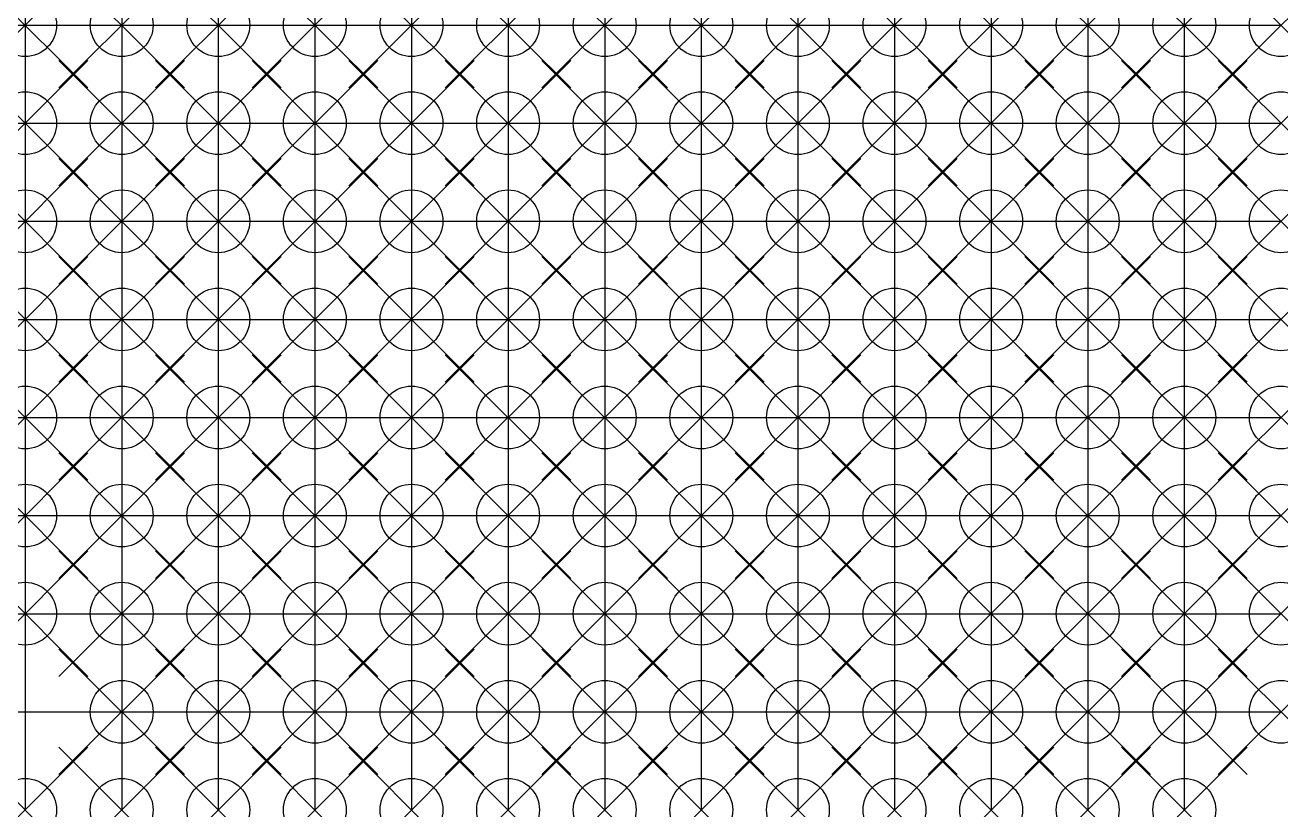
# Model space of a CAD drawing. Header units: inches. Extents: x 0 to 40, y 0 to 25.
# Drawn here: x 20 to 40, y 0 to 12.5 of the extents above; entities that cross this region are included whole.
import ezdxf

# ---------------------------------------------------------------- set-up
doc = ezdxf.new("R2010")
doc.units = ezdxf.units.IN
doc.header["$MEASUREMENT"] = 0
doc.header["$PDMODE"] = 35
for name, color, linetype in [('MF_bars', 21, 'Continuous'), ('NF_Glassload', 150, 'Continuous'), ('NF_RestraintsXYZ', 70, 'Continuous'), ('NF_Windload_01', 40, 'Continuous'), ('NF_Windload_02', 40, 'Continuous'), ('NF_Windload_03', 40, 'Continuous'), ('NF_Windload_04', 40, 'Continuous'), ('NF_Windload_05', 40, 'Continuous'), ('NF_Windload_06', 40, 'Continuous'), ('NF_Windload_07', 40, 'Continuous'), ('NF_Windload_08', 40, 'Continuous')]:
    doc.layers.add(name, color=color, linetype=linetype)

msp = doc.modelspace()

# ---------------------------------------------------------------- linework, layer by layer
for p, q in [((20, 14.062), (20, 12.5)), ((20, 14.062, -0.3), (20, 12.5, -0.3)), ((21.538, 14.062), (21.538, 12.5)), ((21.538, 14.062, -0.3), (21.538, 12.5, -0.3)), ((23.077, 14.062), (23.077, 12.5)), ((23.077, 14.062, -0.3), (23.077, 12.5, -0.3)), ((24.615, 14.062), (24.615, 12.5)), ((24.615, 14.062, -0.3), (24.615, 12.5, -0.3)), ((26.154, 14.062), (26.154, 12.5)), ((26.154, 14.062, -0.3), (26.154, 12.5, -0.3)), ((27.692, 14.062), (27.692, 12.5)), ((27.692, 14.062, -0.3), (27.692, 12.5, -0.3)), ((29.231, 14.062), (29.231, 12.5)), ((29.231, 14.062, -0.3), (29.231, 12.5, -0.3)), ((30.769, 14.062), (30.769, 12.5)), ((30.769, 14.062, -0.3), (30.769, 12.5, -0.3)), ((32.308, 14.062), (32.308, 12.5)), ((32.308, 14.062, -0.3), (32.308, 12.5, -0.3)), ((33.846, 14.062), (33.846, 12.5)), ((33.846, 14.062, -0.3), (33.846, 12.5, -0.3)), ((35.385, 14.062), (35.385, 12.5)), ((35.385, 14.062, -0.3), (35.385, 12.5, -0.3)), ((36.923, 14.062), (36.923, 12.5)), ((36.923, 14.062, -0.3), (36.923, 12.5, -0.3)), ((38.462, 14.062), (38.462, 12.5)), ((38.462, 14.062, -0.3), (38.462, 12.5, -0.3)), ((18.462, 12.5), (20, 12.5)), ((20, 12.5), (20, 10.938)), ((20, 12.5), (21.538, 12.5)), ((20, 12.5, -0.3), (20, 10.938, -0.3)), ((21.538, 12.5), (21.538, 10.938)), ((21.538, 12.5), (23.077, 12.5)), ((21.538, 12.5, -0.3), (21.538, 10.938, -0.3)), ((23.077, 12.5), (23.077, 10.938)), ((23.077, 12.5), (24.615, 12.5)), ((23.077, 12.5, -0.3), (23.077, 10.938, -0.3)), ((24.615, 12.5), (24.615, 10.938)), ((24.615, 12.5), (26.154, 12.5)), ((24.615, 12.5, -0.3), (24.615, 10.938, -0.3)), ((26.154, 12.5), (26.154, 10.938)), ((26.154, 12.5), (27.692, 12.5)), ((26.154, 12.5, -0.3), (26.154, 10.938, -0.3)), ((27.692, 12.5), (27.692, 10.938)), ((27.692, 12.5), (29.231, 12.5)), ((27.692, 12.5, -0.3), (27.692, 10.938, -0.3)), ((29.231, 12.5), (29.231, 10.938)), ((29.231, 12.5), (30.769, 12.5)), ((29.231, 12.5, -0.3), (29.231, 10.938, -0.3)), ((30.769, 12.5), (30.769, 10.938)), ((30.769, 12.5), (32.308, 12.5)), ((30.769, 12.5, -0.3), (30.769, 10.938, -0.3)), ((32.308, 12.5), (32.308, 10.938)), ((32.308, 12.5), (33.846, 12.5)), ((32.308, 12.5, -0.3), (32.308, 10.938, -0.3)), ((33.846, 12.5), (33.846, 10.938)), ((33.846, 12.5), (35.385, 12.5)), ((33.846, 12.5, -0.3), (33.846, 10.938, -0.3)), ((35.385, 12.5), (35.385, 10.938)), ((35.385, 12.5), (36.923, 12.5)), ((35.385, 12.5, -0.3), (35.385, 10.938, -0.3)), ((36.923, 12.5), (36.923, 10.938)), ((36.923, 12.5), (38.462, 12.5)), ((36.923, 12.5, -0.3), (36.923, 10.938, -0.3)), ((38.462, 12.5), (38.462, 10.938)), ((38.462, 12.5), (40, 12.5)), ((38.462, 12.5, -0.3), (38.462, 10.938, -0.3)), ((18.462, 10.938), (20, 10.938)), ((20, 10.938), (20, 9.375)), ((20, 10.938), (21.538, 10.938)), ((20, 10.938, -0.3), (20, 9.375, -0.3)), ((20, 10.938), (20, 10.938, -0.3)), ((21.538, 10.938), (21.538, 9.375)), ((21.538, 10.938), (23.077, 10.938)), ((21.538, 10.938, -0.3), (21.538, 9.375, -0.3)), ((21.538, 10.938), (21.538, 10.938, -0.3)), ((23.077, 10.938), (23.077, 9.375)), ((23.077, 10.938), (24.615, 10.938)), ((23.077, 10.938, -0.3), (23.077, 9.375, -0.3)), ((23.077, 10.938), (23.077, 10.938, -0.3)), ((24.615, 10.938), (24.615, 9.375)), ((24.615, 10.938), (26.154, 10.938)), ((24.615, 10.938, -0.3), (24.615, 9.375, -0.3)), ((24.615, 10.938), (24.615, 10.938, -0.3)), ((26.154, 10.938), (26.154, 9.375)), ((26.154, 10.938), (27.692, 10.938)), ((26.154, 10.938, -0.3), (26.154, 9.375, -0.3)), ((26.154, 10.938), (26.154, 10.938, -0.3)), ((27.692, 10.938), (27.692, 9.375)), ((27.692, 10.938), (29.231, 10.938)), ((27.692, 10.938, -0.3), (27.692, 9.375, -0.3)), ((27.692, 10.938), (27.692, 10.938, -0.3)), ((29.231, 10.938), (29.231, 9.375)), ((29.231, 10.938), (30.769, 10.938)), ((29.231, 10.938, -0.3), (29.231, 9.375, -0.3)), ((29.231, 10.938), (29.231, 10.938, -0.3)), ((30.769, 10.938), (30.769, 9.375)), ((30.769, 10.938), (32.308, 10.938)), ((30.769, 10.938, -0.3), (30.769, 9.375, -0.3)), ((30.769, 10.938), (30.769, 10.938, -0.3)), ((32.308, 10.938), (32.308, 9.375)), ((32.308, 10.938), (33.846, 10.938)), ((32.308, 10.938, -0.3), (32.308, 9.375, -0.3)), ((32.308, 10.938), (32.308, 10.938, -0.3)), ((33.846, 10.938), (33.846, 9.375)), ((33.846, 10.938), (35.385, 10.938)), ((33.846, 10.938, -0.3), (33.846, 9.375, -0.3)), ((33.846, 10.938), (33.846, 10.938, -0.3)), ((35.385, 10.938), (35.385, 9.375)), ((35.385, 10.938), (36.923, 10.938)), ((35.385, 10.938, -0.3), (35.385, 9.375, -0.3)), ((35.385, 10.938), (35.385, 10.938, -0.3)), ((36.923, 10.938), (36.923, 9.375)), ((36.923, 10.938), (38.462, 10.938)), ((36.923, 10.938, -0.3), (36.923, 9.375, -0.3)), ((36.923, 10.938), (36.923, 10.938, -0.3)), ((38.462, 10.938), (38.462, 9.375)), ((38.462, 10.938), (40, 10.938)), ((38.462, 10.938, -0.3), (38.462, 9.375, -0.3)), ((38.462, 10.938), (38.462, 10.938, -0.3)), ((18.462, 9.375), (20, 9.375)), ((20, 9.375), (20, 7.812)), ((20, 9.375), (21.538, 9.375)), ((20, 9.375, -0.3), (20, 7.812, -0.3)), ((20, 9.375), (20, 9.375, -0.3)), ((21.538, 9.375), (21.538, 7.812)), ((21.538, 9.375), (23.077, 9.375)), ((21.538, 9.375, -0.3), (21.538, 7.812, -0.3)), ((21.538, 9.375), (21.538, 9.375, -0.3)), ((23.077, 9.375), (23.077, 7.812)), ((23.077, 9.375), (24.615, 9.375)), ((23.077, 9.375, -0.3), (23.077, 7.812, -0.3)), ((23.077, 9.375), (23.077, 9.375, -0.3)), ((24.615, 9.375), (24.615, 7.812)), ((24.615, 9.375), (26.154, 9.375)), ((24.615, 9.375, -0.3), (24.615, 7.812, -0.3)), ((24.615, 9.375), (24.615, 9.375, -0.3)), ((26.154, 9.375), (26.154, 7.812)), ((26.154, 9.375), (27.692, 9.375)), ((26.154, 9.375, -0.3), (26.154, 7.812, -0.3)), ((26.154, 9.375), (26.154, 9.375, -0.3)), ((27.692, 9.375), (27.692, 7.812)), ((27.692, 9.375), (29.231, 9.375)), ((27.692, 9.375, -0.3), (27.692, 7.812, -0.3)), ((27.692, 9.375), (27.692, 9.375, -0.3)), ((29.231, 9.375), (29.231, 7.812)), ((29.231, 9.375), (30.769, 9.375)), ((29.231, 9.375, -0.3), (29.231, 7.812, -0.3)), ((29.231, 9.375), (29.231, 9.375, -0.3)), ((30.769, 9.375), (30.769, 7.812)), ((30.769, 9.375), (32.308, 9.375)), ((30.769, 9.375, -0.3), (30.769, 7.812, -0.3)), ((30.769, 9.375), (30.769, 9.375, -0.3)), ((32.308, 9.375), (32.308, 7.812)), ((32.308, 9.375), (33.846, 9.375)), ((32.308, 9.375, -0.3), (32.308, 7.812, -0.3)), ((32.308, 9.375), (32.308, 9.375, -0.3)), ((33.846, 9.375), (33.846, 7.812)), ((33.846, 9.375), (35.385, 9.375)), ((33.846, 9.375, -0.3), (33.846, 7.812, -0.3)), ((33.846, 9.375), (33.846, 9.375, -0.3)), ((35.385, 9.375), (35.385, 7.812)), ((35.385, 9.375), (36.923, 9.375)), ((35.385, 9.375, -0.3), (35.385, 7.812, -0.3)), ((35.385, 9.375), (35.385, 9.375, -0.3)), ((36.923, 9.375), (36.923, 7.812)), ((36.923, 9.375), (38.462, 9.375)), ((36.923, 9.375, -0.3), (36.923, 7.812, -0.3)), ((36.923, 9.375), (36.923, 9.375, -0.3)), ((38.462, 9.375), (38.462, 7.812)), ((38.462, 9.375), (40, 9.375)), ((38.462, 9.375, -0.3), (38.462, 7.812, -0.3)), ((38.462, 9.375), (38.462, 9.375, -0.3)), ((18.462, 7.812), (20, 7.812)), ((20, 7.812), (20, 7.812, -0.3)), ((20, 7.812), (20, 6.25)), ((20, 7.812), (21.538, 7.812)), ((20, 7.812, -0.3), (20, 6.25, -0.3)), ((21.538, 7.812), (21.538, 7.812, -0.3)), ((21.538, 7.812), (21.538, 6.25)), ((21.538, 7.812), (23.077, 7.812)), ((21.538, 7.812, -0.3), (21.538, 6.25, -0.3)), ((23.077, 7.812), (23.077, 7.812, -0.3)), ((23.077, 7.812), (23.077, 6.25)), ((23.077, 7.812), (24.615, 7.812)), ((23.077, 7.812, -0.3), (23.077, 6.25, -0.3)), ((24.615, 7.812), (24.615, 7.812, -0.3)), ((24.615, 7.812), (24.615, 6.25)), ((24.615, 7.812), (26.154, 7.812)), ((24.615, 7.812, -0.3), (24.615, 6.25, -0.3)), ((26.154, 7.812), (26.154, 7.812, -0.3)), ((26.154, 7.812), (26.154, 6.25)), ((26.154, 7.812), (27.692, 7.812)), ((26.154, 7.812, -0.3), (26.154, 6.25, -0.3)), ((27.692, 7.812), (27.692, 7.812, -0.3)), ((27.692, 7.812), (27.692, 6.25)), ((27.692, 7.812), (29.231, 7.812)), ((27.692, 7.812, -0.3), (27.692, 6.25, -0.3)), ((29.231, 7.812), (29.231, 7.812, -0.3)), ((29.231, 7.812), (29.231, 6.25)), ((29.231, 7.812), (30.769, 7.812)), ((29.231, 7.812, -0.3), (29.231, 6.25, -0.3)), ((30.769, 7.812), (30.769, 7.812, -0.3)), ((30.769, 7.812), (30.769, 6.25)), ((30.769, 7.812), (32.308, 7.812)), ((30.769, 7.812, -0.3), (30.769, 6.25, -0.3)), ((32.308, 7.812), (32.308, 7.812, -0.3)), ((32.308, 7.812), (32.308, 6.25)), ((32.308, 7.812), (33.846, 7.812)), ((32.308, 7.812, -0.3), (32.308, 6.25, -0.3)), ((33.846, 7.812), (33.846, 7.812, -0.3)), ((33.846, 7.812), (33.846, 6.25)), ((33.846, 7.812), (35.385, 7.812)), ((33.846, 7.812, -0.3), (33.846, 6.25, -0.3)), ((35.385, 7.812), (35.385, 7.812, -0.3)), ((35.385, 7.812), (35.385, 6.25)), ((35.385, 7.812), (36.923, 7.812)), ((35.385, 7.812, -0.3), (35.385, 6.25, -0.3)), ((36.923, 7.812), (36.923, 7.812, -0.3)), ((36.923, 7.812), (36.923, 6.25)), ((36.923, 7.812), (38.462, 7.812)), ((36.923, 7.812, -0.3), (36.923, 6.25, -0.3)), ((38.462, 7.812), (38.462, 7.812, -0.3)), ((38.462, 7.812), (38.462, 6.25)), ((38.462, 7.812), (40, 7.812)), ((38.462, 7.812, -0.3), (38.462, 6.25, -0.3)), ((18.462, 6.25), (20, 6.25)), ((20, 6.25), (20, 4.688)), ((20, 6.25), (21.538, 6.25)), ((20, 6.25, -0.3), (20, 4.688, -0.3)), ((20, 6.25), (20, 6.25, -0.3)), ((21.538, 6.25), (21.538, 4.688)), ((21.538, 6.25), (23.077, 6.25)), ((21.538, 6.25, -0.3), (21.538, 4.688, -0.3)), ((21.538, 6.25), (21.538, 6.25, -0.3)), ((23.077, 6.25), (23.077, 4.688)), ((23.077, 6.25), (24.615, 6.25)), ((23.077, 6.25, -0.3), (23.077, 4.688, -0.3)), ((23.077, 6.25), (23.077, 6.25, -0.3)), ((24.615, 6.25), (24.615, 4.688)), ((24.615, 6.25), (26.154, 6.25)), ((24.615, 6.25, -0.3), (24.615, 4.688, -0.3)), ((24.615, 6.25), (24.615, 6.25, -0.3)), ((26.154, 6.25), (26.154, 4.688)), ((26.154, 6.25), (27.692, 6.25)), ((26.154, 6.25, -0.3), (26.154, 4.688, -0.3)), ((26.154, 6.25), (26.154, 6.25, -0.3)), ((27.692, 6.25), (27.692, 4.688)), ((27.692, 6.25), (29.231, 6.25)), ((27.692, 6.25, -0.3), (27.692, 4.688, -0.3)), ((27.692, 6.25), (27.692, 6.25, -0.3)), ((29.231, 6.25), (29.231, 4.688)), ((29.231, 6.25), (30.769, 6.25)), ((29.231, 6.25, -0.3), (29.231, 4.688, -0.3)), ((29.231, 6.25), (29.231, 6.25, -0.3)), ((30.769, 6.25), (30.769, 4.688)), ((30.769, 6.25), (32.308, 6.25)), ((30.769, 6.25, -0.3), (30.769, 4.688, -0.3)), ((30.769, 6.25), (30.769, 6.25, -0.3)), ((32.308, 6.25), (32.308, 4.688)), ((32.308, 6.25), (33.846, 6.25)), ((32.308, 6.25, -0.3), (32.308, 4.688, -0.3)), ((32.308, 6.25), (32.308, 6.25, -0.3)), ((33.846, 6.25), (33.846, 4.688)), ((33.846, 6.25), (35.385, 6.25)), ((33.846, 6.25, -0.3), (33.846, 4.688, -0.3)), ((33.846, 6.25), (33.846, 6.25, -0.3)), ((35.385, 6.25), (35.385, 4.688)), ((35.385, 6.25), (36.923, 6.25)), ((35.385, 6.25, -0.3), (35.385, 4.688, -0.3)), ((35.385, 6.25), (35.385, 6.25, -0.3)), ((36.923, 6.25), (36.923, 4.688)), ((36.923, 6.25), (38.462, 6.25)), ((36.923, 6.25, -0.3), (36.923, 4.688, -0.3)), ((36.923, 6.25), (36.923, 6.25, -0.3)), ((38.462, 6.25), (38.462, 4.688)), ((38.462, 6.25), (40, 6.25)), ((38.462, 6.25, -0.3), (38.462, 4.688, -0.3)), ((38.462, 6.25), (38.462, 6.25, -0.3)), ((18.462, 4.688), (20, 4.688)), ((20, 4.688), (20, 3.125)), ((20, 4.688), (21.538, 4.688)), ((20, 4.688, -0.3), (20, 3.125, -0.3)), ((20, 4.688), (20, 4.688, -0.3)), ((21.538, 4.688), (21.538, 3.125)), ((21.538, 4.688), (23.077, 4.688)), ((21.538, 4.688, -0.3), (21.538, 3.125, -0.3)), ((21.538, 4.688), (21.538, 4.688, -0.3)), ((23.077, 4.688), (23.077, 3.125)), ((23.077, 4.688), (24.615, 4.688)), ((23.077, 4.688, -0.3), (23.077, 3.125, -0.3)), ((23.077, 4.688), (23.077, 4.688, -0.3)), ((24.615, 4.688), (24.615, 3.125)), ((24.615, 4.688), (26.154, 4.688)), ((24.615, 4.688, -0.3), (24.615, 3.125, -0.3)), ((24.615, 4.688), (24.615, 4.688, -0.3)), ((26.154, 4.688), (26.154, 3.125)), ((26.154, 4.688), (27.692, 4.688)), ((26.154, 4.688, -0.3), (26.154, 3.125, -0.3)), ((26.154, 4.688), (26.154, 4.688, -0.3)), ((27.692, 4.688), (27.692, 3.125)), ((27.692, 4.688), (29.231, 4.688)), ((27.692, 4.688, -0.3), (27.692, 3.125, -0.3)), ((27.692, 4.688), (27.692, 4.688, -0.3)), ((29.231, 4.688), (29.231, 3.125)), ((29.231, 4.688), (30.769, 4.688)), ((29.231, 4.688, -0.3), (29.231, 3.125, -0.3)), ((29.231, 4.688), (29.231, 4.688, -0.3)), ((30.769, 4.688), (30.769, 3.125)), ((30.769, 4.688), (32.308, 4.688)), ((30.769, 4.688, -0.3), (30.769, 3.125, -0.3)), ((30.769, 4.688), (30.769, 4.688, -0.3)), ((32.308, 4.688), (32.308, 3.125)), ((32.308, 4.688), (33.846, 4.688)), ((32.308, 4.688, -0.3), (32.308, 3.125, -0.3)), ((32.308, 4.688), (32.308, 4.688, -0.3)), ((33.846, 4.688), (33.846, 3.125)), ((33.846, 4.688), (35.385, 4.688)), ((33.846, 4.688, -0.3), (33.846, 3.125, -0.3)), ((33.846, 4.688), (33.846, 4.688, -0.3)), ((35.385, 4.688), (35.385, 3.125)), ((35.385, 4.688), (36.923, 4.688)), ((35.385, 4.688, -0.3), (35.385, 3.125, -0.3)), ((35.385, 4.688), (35.385, 4.688, -0.3)), ((36.923, 4.688), (36.923, 3.125)), ((36.923, 4.688), (38.462, 4.688)), ((36.923, 4.688, -0.3), (36.923, 3.125, -0.3)), ((36.923, 4.688), (36.923, 4.688, -0.3)), ((38.462, 4.688), (38.462, 3.125)), ((38.462, 4.688), (40, 4.688)), ((38.462, 4.688, -0.3), (38.462, 3.125, -0.3)), ((38.462, 4.688), (38.462, 4.688, -0.3)), ((18.462, 3.125), (20, 3.125)), ((20, 3.125), (20, 1.562)), ((20, 3.125), (21.538, 3.125)), ((20, 3.125, -0.3), (20, 1.562, -0.3)), ((20, 3.125), (20, 3.125, -0.3)), ((21.538, 3.125), (21.538, 1.562)), ((21.538, 3.125), (23.077, 3.125)), ((21.538, 3.125, -0.3), (21.538, 1.562, -0.3)), ((21.538, 3.125), (21.538, 3.125, -0.3)), ((23.077, 3.125), (23.077, 1.562)), ((23.077, 3.125), (24.615, 3.125)), ((23.077, 3.125, -0.3), (23.077, 1.562, -0.3)), ((23.077, 3.125), (23.077, 3.125, -0.3)), ((24.615, 3.125), (24.615, 1.562)), ((24.615, 3.125), (26.154, 3.125)), ((24.615, 3.125, -0.3), (24.615, 1.562, -0.3)), ((24.615, 3.125), (24.615, 3.125, -0.3)), ((26.154, 3.125), (26.154, 1.562)), ((26.154, 3.125), (27.692, 3.125)), ((26.154, 3.125, -0.3), (26.154, 1.562, -0.3)), ((26.154, 3.125), (26.154, 3.125, -0.3)), ((27.692, 3.125), (27.692, 1.562)), ((27.692, 3.125), (29.231, 3.125)), ((27.692, 3.125, -0.3), (27.692, 1.562, -0.3)), ((27.692, 3.125), (27.692, 3.125, -0.3)), ((29.231, 3.125), (29.231, 1.562)), ((29.231, 3.125), (30.769, 3.125)), ((29.231, 3.125, -0.3), (29.231, 1.562, -0.3)), ((29.231, 3.125), (29.231, 3.125, -0.3)), ((30.769, 3.125), (30.769, 1.562)), ((30.769, 3.125), (32.308, 3.125)), ((30.769, 3.125, -0.3), (30.769, 1.562, -0.3)), ((30.769, 3.125), (30.769, 3.125, -0.3)), ((32.308, 3.125), (32.308, 1.562)), ((32.308, 3.125), (33.846, 3.125)), ((32.308, 3.125, -0.3), (32.308, 1.562, -0.3)), ((32.308, 3.125), (32.308, 3.125, -0.3)), ((33.846, 3.125), (33.846, 1.562)), ((33.846, 3.125), (35.385, 3.125)), ((33.846, 3.125, -0.3), (33.846, 1.562, -0.3)), ((33.846, 3.125), (33.846, 3.125, -0.3)), ((35.385, 3.125), (35.385, 1.562)), ((35.385, 3.125), (36.923, 3.125)), ((35.385, 3.125, -0.3), (35.385, 1.562, -0.3)), ((35.385, 3.125), (35.385, 3.125, -0.3)), ((36.923, 3.125), (36.923, 1.562)), ((36.923, 3.125), (38.462, 3.125)), ((36.923, 3.125, -0.3), (36.923, 1.562, -0.3)), ((36.923, 3.125), (36.923, 3.125, -0.3)), ((38.462, 3.125), (38.462, 1.562)), ((38.462, 3.125), (40, 3.125)), ((38.462, 3.125, -0.3), (38.462, 1.562, -0.3)), ((38.462, 3.125), (38.462, 3.125, -0.3)), ((18.462, 1.562), (20, 1.562)), ((20, 1.562), (20, 1.562, -0.3)), ((20, 1.562), (20, 0)), ((20, 1.562), (21.538, 1.562)), ((20, 1.562, -0.3), (20, 0, -0.3)), ((21.538, 1.562), (21.538, 1.562, -0.3)), ((21.538, 1.562), (21.538, 0)), ((21.538, 1.562), (23.077, 1.562)), ((21.538, 1.562, -0.3), (21.538, 0, -0.3)), ((23.077, 1.562), (23.077, 1.562, -0.3)), ((23.077, 1.562), (23.077, 0)), ((23.077, 1.562), (24.615, 1.562)), ((23.077, 1.562, -0.3), (23.077, 0, -0.3)), ((24.615, 1.562), (24.615, 1.562, -0.3)), ((24.615, 1.562), (24.615, 0)), ((24.615, 1.562), (26.154, 1.562)), ((24.615, 1.562, -0.3), (24.615, 0, -0.3)), ((26.154, 1.562), (26.154, 1.562, -0.3)), ((26.154, 1.562), (26.154, 0)), ((26.154, 1.562), (27.692, 1.562)), ((26.154, 1.562, -0.3), (26.154, 0, -0.3)), ((27.692, 1.562), (27.692, 1.562, -0.3)), ((27.692, 1.562), (27.692, 0)), ((27.692, 1.562), (29.231, 1.562)), ((27.692, 1.562, -0.3), (27.692, 0, -0.3)), ((29.231, 1.562), (29.231, 1.562, -0.3)), ((29.231, 1.562), (29.231, 0)), ((29.231, 1.562), (30.769, 1.562)), ((29.231, 1.562, -0.3), (29.231, 0, -0.3)), ((30.769, 1.562), (30.769, 1.562, -0.3)), ((30.769, 1.562), (30.769, 0)), ((30.769, 1.562), (32.308, 1.562)), ((30.769, 1.562, -0.3), (30.769, 0, -0.3)), ((32.308, 1.562), (32.308, 1.562, -0.3)), ((32.308, 1.562), (32.308, 0)), ((32.308, 1.562), (33.846, 1.562)), ((32.308, 1.562, -0.3), (32.308, 0, -0.3)), ((33.846, 1.562), (33.846, 1.562, -0.3)), ((33.846, 1.562), (33.846, 0)), ((33.846, 1.562), (35.385, 1.562)), ((33.846, 1.562, -0.3), (33.846, 0, -0.3)), ((35.385, 1.562), (35.385, 1.562, -0.3)), ((35.385, 1.562), (35.385, 0)), ((35.385, 1.562), (36.923, 1.562)), ((35.385, 1.562, -0.3), (35.385, 0, -0.3)), ((36.923, 1.562), (36.923, 1.562, -0.3)), ((36.923, 1.562), (36.923, 0)), ((36.923, 1.562), (38.462, 1.562)), ((36.923, 1.562, -0.3), (36.923, 0, -0.3)), ((38.462, 1.562), (38.462, 1.562, -0.3)), ((38.462, 1.562), (38.462, 0)), ((38.462, 1.562), (40, 1.562)), ((38.462, 1.562, -0.3), (38.462, 0, -0.3))]:
    msp.add_line(p, q)
at = {"layer": 'MF_bars'}
for p, q in [((20, 12.5), (20, 12.5, -0.3)), ((21.538, 12.5), (21.538, 12.5, -0.3)), ((23.077, 12.5), (23.077, 12.5, -0.3)), ((24.615, 12.5), (24.615, 12.5, -0.3)), ((26.154, 12.5), (26.154, 12.5, -0.3)), ((27.692, 12.5), (27.692, 12.5, -0.3)), ((29.231, 12.5), (29.231, 12.5, -0.3)), ((30.769, 12.5), (30.769, 12.5, -0.3)), ((32.308, 12.5), (32.308, 12.5, -0.3)), ((33.846, 12.5), (33.846, 12.5, -0.3)), ((35.385, 12.5), (35.385, 12.5, -0.3)), ((36.923, 12.5), (36.923, 12.5, -0.3)), ((38.462, 12.5), (38.462, 12.5, -0.3)), ((20, 10.938), (20, 10.938, -0.3)), ((21.538, 10.938), (21.538, 10.938, -0.3)), ((23.077, 10.938), (23.077, 10.938, -0.3)), ((24.615, 10.938), (24.615, 10.938, -0.3)), ((26.154, 10.938), (26.154, 10.938, -0.3)), ((27.692, 10.938), (27.692, 10.938, -0.3)), ((29.231, 10.938), (29.231, 10.938, -0.3)), ((30.769, 10.938), (30.769, 10.938, -0.3)), ((32.308, 10.938), (32.308, 10.938, -0.3)), ((33.846, 10.938), (33.846, 10.938, -0.3)), ((35.385, 10.938), (35.385, 10.938, -0.3)), ((36.923, 10.938), (36.923, 10.938, -0.3)), ((38.462, 10.938), (38.462, 10.938, -0.3)), ((20, 9.375), (20, 9.375, -0.3)), ((21.538, 9.375), (21.538, 9.375, -0.3)), ((23.077, 9.375), (23.077, 9.375, -0.3)), ((24.615, 9.375), (24.615, 9.375, -0.3)), ((26.154, 9.375), (26.154, 9.375, -0.3)), ((27.692, 9.375), (27.692, 9.375, -0.3)), ((29.231, 9.375), (29.231, 9.375, -0.3)), ((30.769, 9.375), (30.769, 9.375, -0.3)), ((32.308, 9.375), (32.308, 9.375, -0.3)), ((33.846, 9.375), (33.846, 9.375, -0.3)), ((35.385, 9.375), (35.385, 9.375, -0.3)), ((36.923, 9.375), (36.923, 9.375, -0.3)), ((38.462, 9.375), (38.462, 9.375, -0.3)), ((20, 7.812), (20, 7.812, -0.3)), ((21.538, 7.812), (21.538, 7.812, -0.3)), ((23.077, 7.812), (23.077, 7.812, -0.3)), ((24.615, 7.812), (24.615, 7.812, -0.3)), ((26.154, 7.812), (26.154, 7.812, -0.3)), ((27.692, 7.812), (27.692, 7.812, -0.3)), ((29.231, 7.812), (29.231, 7.812, -0.3)), ((30.769, 7.812), (30.769, 7.812, -0.3)), ((32.308, 7.812), (32.308, 7.812, -0.3)), ((33.846, 7.812), (33.846, 7.812, -0.3)), ((35.385, 7.812), (35.385, 7.812, -0.3)), ((36.923, 7.812), (36.923, 7.812, -0.3)), ((38.462, 7.812), (38.462, 7.812, -0.3)), ((20, 6.25), (20, 6.25, -0.3)), ((21.538, 6.25), (21.538, 6.25, -0.3)), ((23.077, 6.25), (23.077, 6.25, -0.3)), ((24.615, 6.25), (24.615, 6.25, -0.3)), ((26.154, 6.25), (26.154, 6.25, -0.3)), ((27.692, 6.25), (27.692, 6.25, -0.3)), ((29.231, 6.25), (29.231, 6.25, -0.3)), ((30.769, 6.25), (30.769, 6.25, -0.3)), ((32.308, 6.25), (32.308, 6.25, -0.3)), ((33.846, 6.25), (33.846, 6.25, -0.3)), ((35.385, 6.25), (35.385, 6.25, -0.3)), ((36.923, 6.25), (36.923, 6.25, -0.3)), ((38.462, 6.25), (38.462, 6.25, -0.3)), ((20, 4.688), (20, 4.688, -0.3)), ((21.538, 4.688), (21.538, 4.688, -0.3)), ((23.077, 4.688), (23.077, 4.688, -0.3)), ((24.615, 4.688), (24.615, 4.688, -0.3)), ((26.154, 4.688), (26.154, 4.688, -0.3)), ((27.692, 4.688), (27.692, 4.688, -0.3)), ((29.231, 4.688), (29.231, 4.688, -0.3)), ((30.769, 4.688), (30.769, 4.688, -0.3)), ((32.308, 4.688), (32.308, 4.688, -0.3)), ((33.846, 4.688), (33.846, 4.688, -0.3)), ((35.385, 4.688), (35.385, 4.688, -0.3)), ((36.923, 4.688), (36.923, 4.688, -0.3)), ((38.462, 4.688), (38.462, 4.688, -0.3)), ((20, 3.125), (20, 3.125, -0.3)), ((21.538, 3.125), (21.538, 3.125, -0.3)), ((23.077, 3.125), (23.077, 3.125, -0.3)), ((24.615, 3.125), (24.615, 3.125, -0.3)), ((26.154, 3.125), (26.154, 3.125, -0.3)), ((27.692, 3.125), (27.692, 3.125, -0.3)), ((29.231, 3.125), (29.231, 3.125, -0.3)), ((30.769, 3.125), (30.769, 3.125, -0.3)), ((32.308, 3.125), (32.308, 3.125, -0.3)), ((33.846, 3.125), (33.846, 3.125, -0.3)), ((35.385, 3.125), (35.385, 3.125, -0.3)), ((36.923, 3.125), (36.923, 3.125, -0.3)), ((38.462, 3.125), (38.462, 3.125, -0.3)), ((20, 1.562), (20, 1.562, -0.3)), ((21.538, 1.562), (21.538, 1.562, -0.3)), ((23.077, 1.562), (23.077, 1.562, -0.3)), ((24.615, 1.562), (24.615, 1.562, -0.3)), ((26.154, 1.562), (26.154, 1.562, -0.3)), ((27.692, 1.562), (27.692, 1.562, -0.3)), ((29.231, 1.562), (29.231, 1.562, -0.3)), ((30.769, 1.562), (30.769, 1.562, -0.3)), ((32.308, 1.562), (32.308, 1.562, -0.3)), ((33.846, 1.562), (33.846, 1.562, -0.3)), ((35.385, 1.562), (35.385, 1.562, -0.3)), ((36.923, 1.562), (36.923, 1.562, -0.3)), ((38.462, 1.562), (38.462, 1.562, -0.3))]:
    msp.add_line(p, q, dxfattribs=at)
at = {"layer": 'NF_Glassload'}
for p in [(20, 12.5), (21.538, 12.5), (23.077, 12.5), (24.615, 12.5), (26.154, 12.5), (27.692, 12.5), (29.231, 12.5), (30.769, 12.5), (32.308, 12.5), (33.846, 12.5), (35.385, 12.5), (36.923, 12.5), (38.462, 12.5), (20, 10.938), (21.538, 10.938), (23.077, 10.938), (24.615, 10.938), (26.154, 10.938), (27.692, 10.938), (29.231, 10.938), (30.769, 10.938), (32.308, 10.938), (33.846, 10.938), (35.385, 10.938), (36.923, 10.938), (38.462, 10.938), (20, 9.375), (21.538, 9.375), (23.077, 9.375), (24.615, 9.375), (26.154, 9.375), (27.692, 9.375), (29.231, 9.375), (30.769, 9.375), (32.308, 9.375), (33.846, 9.375), (35.385, 9.375), (36.923, 9.375), (38.462, 9.375), (20, 7.812), (21.538, 7.812), (23.077, 7.812), (24.615, 7.812), (26.154, 7.812), (27.692, 7.812), (29.231, 7.812), (30.769, 7.812), (32.308, 7.812), (33.846, 7.812), (35.385, 7.812), (36.923, 7.812), (38.462, 7.812), (20, 6.25), (21.538, 6.25), (23.077, 6.25), (24.615, 6.25), (26.154, 6.25), (27.692, 6.25), (29.231, 6.25), (30.769, 6.25), (32.308, 6.25), (33.846, 6.25), (35.385, 6.25), (36.923, 6.25), (38.462, 6.25), (20, 4.688), (21.538, 4.688), (23.077, 4.688), (24.615, 4.688), (26.154, 4.688), (27.692, 4.688), (29.231, 4.688), (30.769, 4.688), (32.308, 4.688), (33.846, 4.688), (35.385, 4.688), (36.923, 4.688), (38.462, 4.688), (20, 3.125), (21.538, 3.125), (23.077, 3.125), (24.615, 3.125), (26.154, 3.125), (27.692, 3.125), (29.231, 3.125), (30.769, 3.125), (32.308, 3.125), (33.846, 3.125), (35.385, 3.125), (36.923, 3.125), (38.462, 3.125), (21.538, 1.562), (23.077, 1.562), (24.615, 1.562), (26.154, 1.562), (27.692, 1.562), (29.231, 1.562), (30.769, 1.562), (32.308, 1.562), (33.846, 1.562), (35.385, 1.562), (36.923, 1.562), (38.462, 1.562)]:
    msp.add_point(p, dxfattribs=at)
at = {"layer": 'NF_RestraintsXYZ'}
for p in [(40, 12.5), (40, 10.938), (40, 9.375), (40, 7.812), (40, 6.25), (40, 4.688), (40, 3.125), (40, 1.562), (20, 0), (20, 0, -0.3), (21.538, 0), (21.538, 0, -0.3), (23.077, 0), (23.077, 0, -0.3), (24.615, 0), (24.615, 0, -0.3), (26.154, 0), (26.154, 0, -0.3), (27.692, 0), (27.692, 0, -0.3), (29.231, 0), (29.231, 0, -0.3), (30.769, 0), (30.769, 0, -0.3), (32.308, 0), (32.308, 0, -0.3), (33.846, 0), (33.846, 0, -0.3), (35.385, 0), (35.385, 0, -0.3), (36.923, 0), (36.923, 0, -0.3), (38.462, 0), (38.462, 0, -0.3)]:
    msp.add_point(p, dxfattribs=at)
at = {"layer": 'NF_Windload_01'}
for p in [(21.538, 1.562), (23.077, 1.562), (24.615, 1.562), (26.154, 1.562), (27.692, 1.562), (29.231, 1.562), (30.769, 1.562), (32.308, 1.562), (33.846, 1.562), (35.385, 1.562), (36.923, 1.562), (38.462, 1.562)]:
    msp.add_point(p, dxfattribs=at)
at = {"layer": 'NF_Windload_02'}
for p in [(20, 3.125), (21.538, 3.125), (23.077, 3.125), (24.615, 3.125), (26.154, 3.125), (27.692, 3.125), (29.231, 3.125), (30.769, 3.125), (32.308, 3.125), (33.846, 3.125), (35.385, 3.125), (36.923, 3.125), (38.462, 3.125)]:
    msp.add_point(p, dxfattribs=at)
at = {"layer": 'NF_Windload_03'}
for p in [(20, 4.688), (21.538, 4.688), (23.077, 4.688), (24.615, 4.688), (26.154, 4.688), (27.692, 4.688), (29.231, 4.688), (30.769, 4.688), (32.308, 4.688), (33.846, 4.688), (35.385, 4.688), (36.923, 4.688), (38.462, 4.688)]:
    msp.add_point(p, dxfattribs=at)
at = {"layer": 'NF_Windload_04'}
for p in [(20, 6.25), (21.538, 6.25), (23.077, 6.25), (24.615, 6.25), (26.154, 6.25), (27.692, 6.25), (29.231, 6.25), (30.769, 6.25), (32.308, 6.25), (33.846, 6.25), (35.385, 6.25), (36.923, 6.25), (38.462, 6.25)]:
    msp.add_point(p, dxfattribs=at)
at = {"layer": 'NF_Windload_05'}
for p in [(20, 7.812), (21.538, 7.812), (23.077, 7.812), (24.615, 7.812), (26.154, 7.812), (27.692, 7.812), (29.231, 7.812), (30.769, 7.812), (32.308, 7.812), (33.846, 7.812), (35.385, 7.812), (36.923, 7.812), (38.462, 7.812)]:
    msp.add_point(p, dxfattribs=at)
at = {"layer": 'NF_Windload_06'}
for p in [(20, 9.375), (21.538, 9.375), (23.077, 9.375), (24.615, 9.375), (26.154, 9.375), (27.692, 9.375), (29.231, 9.375), (30.769, 9.375), (32.308, 9.375), (33.846, 9.375), (35.385, 9.375), (36.923, 9.375), (38.462, 9.375)]:
    msp.add_point(p, dxfattribs=at)
at = {"layer": 'NF_Windload_07'}
for p in [(20, 10.938), (21.538, 10.938), (23.077, 10.938), (24.615, 10.938), (26.154, 10.938), (27.692, 10.938), (29.231, 10.938), (30.769, 10.938), (32.308, 10.938), (33.846, 10.938), (35.385, 10.938), (36.923, 10.938), (38.462, 10.938)]:
    msp.add_point(p, dxfattribs=at)
at = {"layer": 'NF_Windload_08'}
for p in [(20, 12.5), (21.538, 12.5), (23.077, 12.5), (24.615, 12.5), (26.154, 12.5), (27.692, 12.5), (29.231, 12.5), (30.769, 12.5), (32.308, 12.5), (33.846, 12.5), (35.385, 12.5), (36.923, 12.5), (38.462, 12.5)]:
    msp.add_point(p, dxfattribs=at)

doc.saveas('drawing.dxf')
